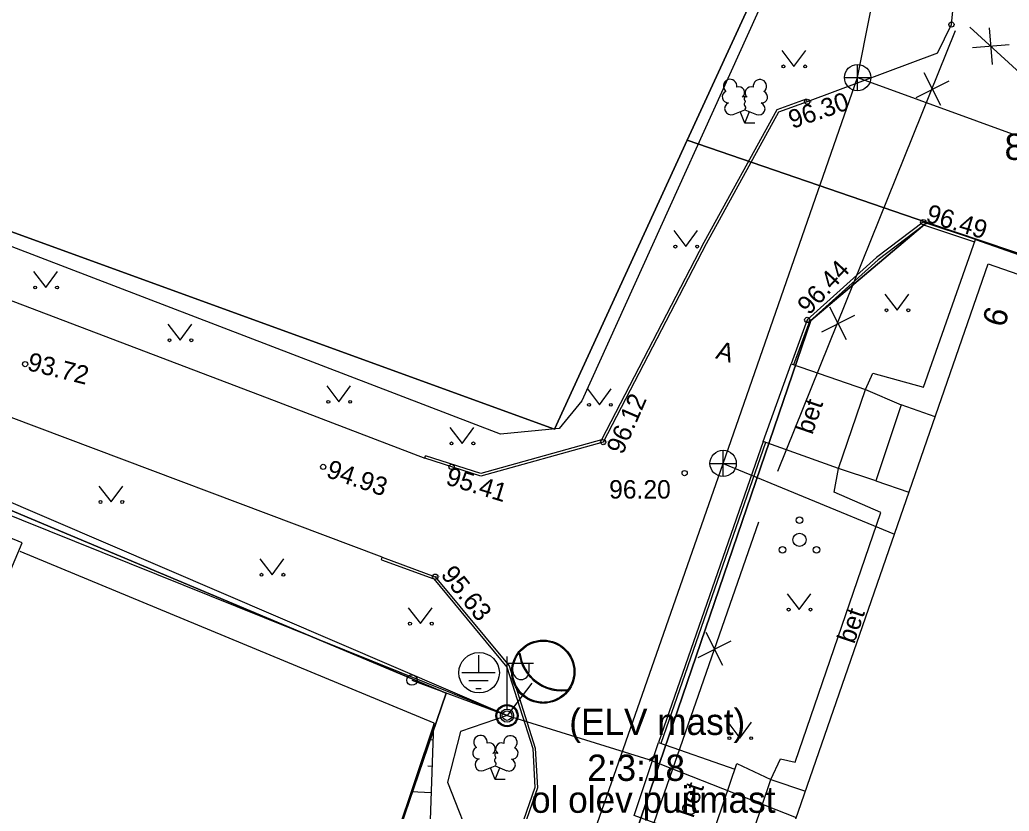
# Model space of a CAD drawing. Extents: x 657213 to 661756, y 6456433 to 6460219.
# Drawn here: x 658518.04 to 658555.65, y 6457862.99 to 6457893.07 of the extents above; entities that cross this region are included whole.
import ezdxf

# ---------------------------------------------------------------- set-up
doc = ezdxf.new("R2010")
doc.units = 0
for name, color, linetype in [('_EST MASTI INFO', 7, 'Continuous'), ('_EST_PROJ VALGUSTI_OL_OLEVAL_MASTIL', 7, 'Continuous'), ('_EST_PROJ_MAAKAABEL', 7, 'Continuous'), ('_EST_PROJ_MAANDUS', 7, 'Continuous'), ('_EST_PROJ_OHULIIN', 7, 'Continuous'), ('AED', 7, 'Continuous'), ('HALJASTUS', 7, 'Continuous'), ('HOONE', 7, 'Continuous'), ('KKAEV', 7, 'Continuous'), ('KORGUS-EH2000', 7, 'Continuous'), ('KTRASS', 7, 'Continuous'), ('MOOTKORG-EH2000', 7, 'Continuous'), ('MOOTMPUNKT', 7, 'Continuous'), ('MOOTNR', 7, 'Continuous'), ('MPKAABEL', 7, 'Continuous'), ('MPOHULIIN', 7, 'Continuous'), ('PIIR', 7, 'Continuous'), ('POST', 7, 'Continuous'), ('PUU', 7, 'Continuous'), ('RELJEEF', 7, 'Continuous'), ('TEE', 7, 'Continuous')]:
    doc.layers.add(name, color=color, linetype=linetype)

# ---------------------------------------------------------------- blocks, each defined once
blk = doc.blocks.new('MAANDU')
at = {"layer": 'MPKAABEL'}
for points in [[(0, 0), (0, -0.6782)], [(0.6359, -0.6782), (-0.6359, -0.6782)], [(0.3679, -0.9782), (-0.3679, -0.9782)], [(0.1, -1.2782), (-0.1, -1.2782)]]:
    blk.add_lwpolyline(points, dxfattribs=at)

msp = doc.modelspace()

# ---------------------------------------------------------------- linework, layer by layer
at = {"layer": '_EST_PROJ VALGUSTI_OL_OLEVAL_MASTIL'}
msp.add_line((658537.508, 6457867.857), (658536.56, 6457866.622), dxfattribs=at)
msp.add_lwpolyline([(658537.021, 6457868.951), (658537.042, 6457868.842), (658537.069, 6457868.741), (658537.085, 6457868.69), (658537.126, 6457868.575), (658537.17, 6457868.475), (658537.233, 6457868.361), (658537.297, 6457868.265), (658537.373, 6457868.165), (658537.462, 6457868.069), (658537.555, 6457867.973), (658537.687, 6457867.87), (658537.804, 6457867.793), (658537.922, 6457867.73), (658538.055, 6457867.675), (658538.264, 6457867.606), (658538.436, 6457867.577), (658538.629, 6457867.566), (658538.783, 6457867.576), (658538.855, 6457867.577), (658538.777, 6457867.487), (658538.716, 6457867.427), (658538.647, 6457867.37), (658538.58, 6457867.32), (658538.491, 6457867.269), (658538.429, 6457867.237), (658538.37, 6457867.212), (658538.332, 6457867.197), (658538.311, 6457867.19), (658538.263, 6457867.174), (658538.223, 6457867.164), (658538.202, 6457867.158), (658538.163, 6457867.149), (658538.113, 6457867.14), (658538.087, 6457867.137), (658538.051, 6457867.133), (658538.019, 6457867.13), (658537.989, 6457867.128), (658537.971, 6457867.127), (658537.968, 6457867.127), (658537.921, 6457867.127), (658537.889, 6457867.128), (658537.859, 6457867.13), (658537.84, 6457867.131), (658537.828, 6457867.132), (658537.794, 6457867.136), (658537.757, 6457867.141), (658537.727, 6457867.146), (658537.688, 6457867.155), (658537.656, 6457867.162), (658537.578, 6457867.183), (658537.553, 6457867.192), (658537.513, 6457867.208), (658537.431, 6457867.244), (658537.331, 6457867.299), (658537.227, 6457867.37), (658537.132, 6457867.45), (658537.045, 6457867.544), (658536.968, 6457867.647), (658536.897, 6457867.771), (658536.845, 6457867.889), (658536.809, 6457868.013), (658536.782, 6457868.154), (658536.775, 6457868.292), (658536.78, 6457868.413), (658536.794, 6457868.519), (658536.824, 6457868.636), (658536.867, 6457868.75), (658536.912, 6457868.846), (658536.959, 6457868.928), (658537.001, 6457868.984), (658537.009, 6457868.994)], close=True, dxfattribs=at)
for centre, radius in [((658537.937, 6457868.291), 1.2), ((658537.937, 6457868.291), 1.164), ((658536.56, 6457866.622), 0.42), ((658536.56, 6457866.622), 0.384), ((658536.56, 6457866.622), 0.18)]:
    msp.add_circle(centre, radius, dxfattribs=at)
for radius, start, end in [(1.632, 188.8123, 276.1834), (1.596, 187.5439, 277.4518)]:
    msp.add_arc((658538.635, 6457869.2), radius, start, end, dxfattribs=at)
at = {"layer": '_EST_PROJ_MAAKAABEL'}
msp.add_lwpolyline([(658536.56, 6457866.622), (658534.797, 6457866.013), (658534.298, 6457864.098), (658535.318, 6457861.485), (658530.226, 6457846.601), (658530.876, 6457848.492), (658519.604, 6457815.683), (658525.948, 6457812.893), (658523.725, 6457794.984), (658524.937, 6457793.674), (658532.402, 6457790.639), (658545.199, 6457786.213), (658551.086, 6457803.237), (658557.068, 6457820.537), (658549.656, 6457823.235)], dxfattribs=at)
at = {"layer": '_EST_PROJ_MAANDUS'}
msp.add_circle((658535.498, 6457868.254), 0.771, dxfattribs=at)
at = {"layer": '_EST_PROJ_OHULIIN'}
msp.add_lwpolyline([(658536.56, 6457866.622), (658512.686, 6457876.878), (658488.368, 6457886.019)], dxfattribs=at)
at = {"layer": 'AED'}
for points in [[(658547.703, 6457896.92), (658539.406, 6457878.584), (658538.541, 6457877.536), (658536.307, 6457877.315), (658494.565, 6457893.33), (658493.191, 6457896.64), (658497.716, 6457910.128), (658498.248, 6457909.946)], [(658533.797, 6457866.34), (658518.054, 6457872.867)], [(658533.797, 6457866.34), (658520.03, 6457825.301)]]:
    msp.add_lwpolyline(points, dxfattribs=at)
at = {"layer": 'HALJASTUS'}
for p, q in [((658547.001, 6457891.905), (658547.464, 6457891.299)), ((658547.464, 6457891.299), (658547.91, 6457891.905)), ((658542.895, 6457885.056), (658543.358, 6457884.45)), ((658543.358, 6457884.45), (658543.804, 6457885.056)), ((658518.566, 6457883.5), (658519.03, 6457882.894)), ((658519.03, 6457882.894), (658519.475, 6457883.5)), ((658550.92, 6457882.636), (658551.383, 6457882.03)), ((658551.383, 6457882.03), (658551.829, 6457882.636)), ((658523.671, 6457881.498), (658524.135, 6457880.891)), ((658524.135, 6457880.891), (658524.58, 6457881.498)), ((658529.707, 6457879.157), (658530.17, 6457878.55)), ((658530.17, 6457878.55), (658530.616, 6457879.157)), ((658539.614, 6457879.042), (658540.077, 6457878.435)), ((658540.077, 6457878.435), (658540.523, 6457879.042)), ((658534.389, 6457877.578), (658534.852, 6457876.971)), ((658534.852, 6457876.971), (658535.298, 6457877.578)), ((658521.048, 6457875.35), (658521.512, 6457874.743)), ((658521.512, 6457874.743), (658521.957, 6457875.35)), ((658527.168, 6457872.586), (658527.632, 6457871.979)), ((658527.632, 6457871.979), (658528.077, 6457872.586)), ((658547.201, 6457871.257), (658547.665, 6457870.651)), ((658547.665, 6457870.651), (658548.11, 6457871.257)), ((658532.809, 6457870.724), (658533.273, 6457870.118)), ((658533.273, 6457870.118), (658533.718, 6457870.724)), ((658544.948, 6457866.37), (658545.412, 6457865.764)), ((658545.412, 6457865.764), (658545.857, 6457866.37))]:
    msp.add_line(p, q, dxfattribs=at)
for centre, radius in [((658547.063, 6457891.299), 0.055), ((658547.892, 6457891.299), 0.055), ((658542.957, 6457884.45), 0.055), ((658543.786, 6457884.45), 0.055), ((658518.629, 6457882.894), 0.055), ((658519.458, 6457882.894), 0.055), ((658550.982, 6457882.03), 0.055), ((658551.811, 6457882.03), 0.055), ((658523.734, 6457880.891), 0.055), ((658524.562, 6457880.891), 0.055), ((658529.769, 6457878.55), 0.055), ((658530.598, 6457878.55), 0.055), ((658539.676, 6457878.435), 0.055), ((658540.505, 6457878.435), 0.055), ((658534.451, 6457876.971), 0.055), ((658535.28, 6457876.971), 0.055), ((658521.111, 6457874.743), 0.055), ((658521.939, 6457874.743), 0.055), ((658547.675, 6457874.053), 0.125), ((658547.675, 6457873.303), 0.25), ((658547.025, 6457872.928), 0.125), ((658548.325, 6457872.928), 0.125), ((658527.231, 6457871.979), 0.055), ((658528.06, 6457871.979), 0.055), ((658547.263, 6457870.651), 0.055), ((658548.092, 6457870.651), 0.055), ((658532.872, 6457870.118), 0.055), ((658533.7, 6457870.118), 0.055), ((658545.011, 6457865.764), 0.055), ((658545.84, 6457865.764), 0.055)]:
    msp.add_circle(centre, radius, dxfattribs=at)
at = {"layer": 'HOONE'}
for points in [[(658517.702, 6457872.16), (658518.138, 6457873.186), (658492.41, 6457883.84), (658490.67, 6457879.92), (658491.769, 6457879.432)], [(658548.092, 6457834.87), (658538.99, 6457838.02), (658554.842, 6457883.8), (658563.982, 6457880.62), (658548.092, 6457834.87)], [(658550.572, 6457875.55), (658549.157, 6457876.02), (658550.183, 6457879.02), (658551.536, 6457878.43)], [(658552.827, 6457877.981), (658551.536, 6457878.43), (658550.572, 6457875.55), (658551.833, 6457875.111)], [(658545.629, 6457861.34), (658544.267, 6457861.77), (658545.289, 6457864.8), (658546.592, 6457864.2)], [(658546.911, 6457860.894), (658545.629, 6457861.34), (658546.592, 6457864.2), (658547.898, 6457863.746)]]:
    msp.add_lwpolyline(points, dxfattribs=at)
at = {"layer": 'KKAEV'}
for p, q in [((658549.883, 6457890.375), (658549.883, 6457891.375)), ((658549.383, 6457890.875), (658550.383, 6457890.875)), ((658544.773, 6457875.709), (658544.773, 6457876.709)), ((658544.273, 6457876.209), (658545.273, 6457876.209))]:
    msp.add_line(p, q, dxfattribs=at)
for centre in [(658549.883, 6457890.875), (658544.773, 6457876.209)]:
    msp.add_circle(centre, 0.5, dxfattribs=at)
at = {"layer": 'KORGUS-EH2000'}
for centre in [(658553.45, 6457892.891), (658547.966, 6457889.954), (658552.38, 6457885.381), (658547.969, 6457881.662), (658518.246, 6457879.984), (658540.216, 6457877.018), (658529.575, 6457876.078), (658534.455, 6457876.078), (658543.31, 6457875.841), (658533.834, 6457871.902)]:
    msp.add_circle(centre, 0.1, dxfattribs=at)
at = {"layer": 'KTRASS'}
for p, q in [((658554.887, 6457892.769), (658555, 6457891.374)), ((658554.246, 6457892.016), (658555.641, 6457892.128)), ((658553.049, 6457889.808), (658552.416, 6457891.056)), ((658552.108, 6457890.116), (658553.357, 6457890.749)), ((658549.465, 6457880.901), (658548.832, 6457882.149)), ((658548.524, 6457881.208), (658549.773, 6457881.841)), ((658544.773, 6457876.209), (658551.284, 6457873.523)), ((658544.767, 6457868.528), (658544.134, 6457869.776)), ((658543.826, 6457868.836), (658545.075, 6457869.468))]:
    msp.add_line(p, q, dxfattribs=at)
for points in [[(658549.883, 6457890.875), (658554.126, 6457912.233)], [(658546.857, 6457875.913), (658553.598, 6457892.666)], [(658554.154, 6457892.793), (658572.409, 6457876.101)], [(658544.773, 6457876.209), (658549.883, 6457890.875)], [(658549.883, 6457890.875), (658572.767, 6457882.537)], [(658539.633, 6457861.5), (658544.773, 6457876.209)], [(658541.355, 6457860.268), (658546.134, 6457873.985)]]:
    msp.add_lwpolyline(points, dxfattribs=at)
at = {"layer": 'MOOTMPUNKT'}
for centre in [(658547.966, 6457889.954), (658552.38, 6457885.381), (658547.969, 6457881.662), (658540.216, 6457877.018), (658534.455, 6457876.078), (658533.834, 6457871.902)]:
    msp.add_circle(centre, 0.1, dxfattribs=at)
at = {"layer": 'MPKAABEL'}
msp.add_lwpolyline([(658536.56, 6457866.622), (658541.952, 6457864.95), (658547.552, 6457862.748)], dxfattribs=at)
at = {"layer": 'MPOHULIIN'}
msp.add_lwpolyline([(658536.56, 6457866.622), (658488.368, 6457886.019)], dxfattribs=at)
at = {"layer": 'PIIR'}
for points in [[(658567.37, 6457853.73), (658575.12, 6457879.5), (658587.26, 6457915.49), (658593.53, 6457932.08), (658600.28, 6457933.08), (658639.2, 6457925.99), (658635.94, 6457932.59), (658593.34, 6457939.18), (658586.97, 6457937.43), (658556.54, 6457978.97), (658538.29, 6457969.85), (658523.64, 6457968.25), (658516.47, 6457970.3), (658502.92, 6457926.54), (658515.57, 6457922.28), (658550.37, 6457907.9), (658550.62, 6457904.16), (658543.41, 6457888.49), (658552.51, 6457885.36), (658566.41, 6457880.68), (658549.76, 6457832.62)], [(658533.3, 6457838.29), (658548.1, 6457881.64), (658552.51, 6457885.36), (658543.41, 6457888.49), (658538.36, 6457877.51), (658497.62, 6457892.32), (658494.34, 6457894.09), (658493.17, 6457896.71), (658489.3, 6457886.36), (658534.25, 6457867.47), (658519.9, 6457825.45)]]:
    msp.add_lwpolyline(points, dxfattribs=at)
for points in [[(658550.62, 6457904.16), (658550.37, 6457907.9), (658515.57, 6457922.28), (658502.92, 6457926.54), (658500.61, 6457919.22), (658497.63, 6457910.3), (658493.17, 6457896.71), (658494.34, 6457894.09), (658497.62, 6457892.32), (658538.36, 6457877.51), (658543.41, 6457888.49)], [(658534.25, 6457867.47), (658489.3, 6457886.36), (658475.86, 6457844.8), (658497.38, 6457835.67), (658512.98, 6457828.73), (658516.08, 6457827.24), (658519.9, 6457825.45)], [(658552.51, 6457885.36), (658548.1, 6457881.64), (658533.3, 6457838.29), (658549.76, 6457832.62), (658566.41, 6457880.68)]]:
    msp.add_lwpolyline(points, close=True, dxfattribs=at)
at = {"layer": 'POST'}
for p, q in [((658536.56, 6457866.872), (658536.56, 6457868.872)), ((658536.56, 6457868.622), (658537.56, 6457868.622)), ((658536.787, 6457868.301), (658536.787, 6457868.622)), ((658537.399, 6457868.301), (658537.399, 6457868.622)), ((658532.947, 6457867.974), (658536.56, 6457866.622))]:
    msp.add_line(p, q, dxfattribs=at)
for centre, radius in [((658532.947, 6457867.974), 0.2), ((658536.56, 6457866.622), 0.25)]:
    msp.add_circle(centre, radius, dxfattribs=at)
msp.add_arc((658537.093, 6457868.301), 0.306, 180, 0, dxfattribs=at)
at = {"layer": 'PUU'}
for p, q in [((658545.153, 6457889.475), (658545.598, 6457889.65)), ((658545.593, 6457889.14), (658545.418, 6457889.58)), ((658545.593, 6457889.14), (658545.773, 6457889.58)), ((658545.598, 6457889.65), (658546.038, 6457889.47)), ((658545.973, 6457889.14), (658545.593, 6457889.14)), ((658535.669, 6457864.535), (658536.114, 6457864.71)), ((658536.114, 6457864.71), (658536.554, 6457864.53)), ((658536.109, 6457864.2), (658535.934, 6457864.64)), ((658536.109, 6457864.2), (658536.289, 6457864.64)), ((658536.489, 6457864.2), (658536.109, 6457864.2))]:
    msp.add_line(p, q, dxfattribs=at)
for points in [[(658545.598, 6457890.145), (658545.578, 6457890.07), (658545.578, 6457890.05), (658545.588, 6457890.02), (658545.608, 6457889.985), (658545.613, 6457889.965), (658545.598, 6457889.93), (658545.573, 6457889.88), (658545.568, 6457889.855), (658545.573, 6457889.84), (658545.583, 6457889.81), (658545.618, 6457889.75), (658545.623, 6457889.73), (658545.618, 6457889.71), (658545.603, 6457889.675), (658545.598, 6457889.65)], [(658536.114, 6457865.205), (658536.094, 6457865.13), (658536.094, 6457865.11), (658536.104, 6457865.08), (658536.124, 6457865.045), (658536.129, 6457865.025), (658536.114, 6457864.99), (658536.089, 6457864.94), (658536.084, 6457864.915), (658536.089, 6457864.9), (658536.099, 6457864.87), (658536.134, 6457864.81), (658536.139, 6457864.79), (658536.134, 6457864.77), (658536.119, 6457864.735), (658536.114, 6457864.71)]]:
    msp.add_lwpolyline(points, dxfattribs=at)
for centre, radius, start, end in [((658545.036, 6457890.554), 0.256, 111.5027, 232.5173), ((658545.036, 6457890.554), 0.256, 350.4856, 111.5002), ((658546.172, 6457890.545), 0.256, 67.6168, 188.6314), ((658546.172, 6457890.545), 0.256, 306.5997, 67.6143), ((658544.962, 6457890.143), 0.224, 111.4304, 274.4987), ((658545.37, 6457890.304), 0.224, 308.5041, 111.5725), ((658545.833, 6457890.299), 0.225, 67.7016, 230.5126), ((658546.239, 6457890.133), 0.224, 264.6183, 67.6866), ((658545.066, 6457889.698), 0.237, 111.5014, 291.5004), ((658545.597, 6457889.907), 0.237, 66.7655, 111.5015), ((658546.128, 6457889.69), 0.237, 247.6166, 67.6155), ((658535.552, 6457865.614), 0.256, 111.5027, 232.5173), ((658535.552, 6457865.614), 0.256, 350.4856, 111.5002), ((658536.688, 6457865.605), 0.256, 67.6168, 188.6314), ((658536.688, 6457865.605), 0.256, 306.5997, 67.6143), ((658535.887, 6457865.364), 0.224, 308.5041, 111.5725), ((658536.35, 6457865.359), 0.225, 67.7016, 230.5126), ((658535.478, 6457865.203), 0.224, 111.4304, 274.4987), ((658536.113, 6457864.967), 0.237, 66.7655, 111.5015), ((658536.755, 6457865.193), 0.224, 264.6183, 67.6866), ((658535.583, 6457864.758), 0.237, 111.5014, 291.5004), ((658536.644, 6457864.75), 0.237, 247.6166, 67.6155)]:
    msp.add_arc(centre, radius, start, end, dxfattribs=at)
at = {"layer": 'RELJEEF'}
for points in [[(658525.213, 6457835.1), (658530.616, 6457850.17), (658533.522, 6457859.01), (658533.778, 6457866.3)], [(658533.757, 6457865.691), (658533.574, 6457865.698)], [(658533.722, 6457864.692), (658533.553, 6457864.698)], [(658533.686, 6457863.692), (658532.904, 6457863.72)]]:
    msp.add_lwpolyline(points, dxfattribs=at)
at = {"layer": 'TEE'}
for p, q in [((658517.514, 6457882.472), (658527.45, 6457878.708)), ((658527.45, 6457878.708), (658533.433, 6457876.404))]:
    msp.add_line(p, q, dxfattribs=at)
for points in [[(658552.915, 6457891.8), (658553.45, 6457892.891), (658553.941, 6457897.96)], [(658552.915, 6457891.8), (658547.966, 6457889.954)], [(658547.932, 6457890.048), (658547.966, 6457889.954), (658546.879, 6457889.563), (658544.131, 6457884.56), (658540.216, 6457877.018), (658535.567, 6457875.724), (658533.433, 6457876.404), (658533.463, 6457876.499)], [(658547.932, 6457890.048), (658546.809, 6457889.644), (658544.043, 6457884.607), (658540.147, 6457877.103), (658535.569, 6457875.828), (658533.463, 6457876.499)], [(658531.82, 6457872.64), (658517.611, 6457877.997), (658502.667, 6457883.732), (658495.623, 6457886.317), (658492.02, 6457887.868), (658490.42, 6457888.482), (658489.273, 6457888.579), (658488.288, 6457888.078), (658487.82, 6457887.37), (658486.866, 6457884.136), (658486.527, 6457882.133), (658486.785, 6457881.244), (658488.263, 6457880.158)], [(658554.37, 6457884.72), (658552.38, 6457885.381), (658550.604, 6457884.03), (658547.969, 6457881.662), (658547.356, 6457879.99)], [(658554.338, 6457884.625), (658552.399, 6457885.269), (658550.668, 6457883.953), (658548.054, 6457881.604), (658547.45, 6457879.956)], [(658550.183, 6457879.02), (658550.462, 6457879.64), (658552.392, 6457879.11), (658554.37, 6457884.72), (658564.823, 6457881.05), (658552.677, 6457845.94), (658548.61, 6457834.094), (658538.144, 6457837.77), (658541.018, 6457846.096)], [(658549.157, 6457876.02), (658546.29, 6457877.04), (658547.356, 6457879.99), (658550.183, 6457879.02)], [(658546.29, 6457877.04), (658542.316, 6457865.6)], [(658546.384, 6457877.007), (658542.41, 6457865.567)], [(658547.512, 6457864.85), (658550.768, 6457874.34), (658548.991, 6457875.12), (658549.157, 6457876.02)], [(658531.786, 6457872.546), (658531.82, 6457872.64), (658533.834, 6457871.902), (658536.643, 6457868.51), (658537.635, 6457865.39), (658537.722, 6457863.88), (658534.503, 6457854.62), (658531.754, 6457846.85), (658531.66, 6457846.883)], [(658531.786, 6457872.546), (658533.774, 6457871.817), (658536.554, 6457868.461), (658537.536, 6457865.372), (658537.621, 6457863.894), (658534.409, 6457854.653), (658531.66, 6457846.883)], [(658544.267, 6457861.77), (658541.392, 6457862.82), (658542.316, 6457865.6), (658545.223, 6457864.59)], [(658546.592, 6457864.2), (658546.949, 6457864.98), (658547.512, 6457864.85)]]:
    msp.add_lwpolyline(points, dxfattribs=at)

# ---------------------------------------------------------------- block references
at = {"layer": '_EST_PROJ_MAANDUS'}
msp.add_blockref('MAANDU', (658535.478, 6457868.922), dxfattribs=at)

# ---------------------------------------------------------------- texts
at = {"layer": '_EST MASTI INFO'}
for s, p in [(' 8m/1m 5°/30W', (658555.098, 6457887.746)), ('(ELV mast)', (658538.925, 6457865.887)), ('2:3:18', (658539.607, 6457864.141)), ('ol olev puitmast', (658537.472, 6457862.928))]:
    msp.add_text(s, height=1, dxfattribs=at).set_placement(p)
at = {"layer": 'HOONE'}
msp.add_text('6', height=0.9, rotation=72.9054, dxfattribs=at).set_placement((658555.459, 6457881.339))
at = {"layer": 'KORGUS-EH2000'}
for s, rotation, p in [('96.30', 19.0256, (658547.403, 6457888.92)), ('96.49', 343.0203, (658552.438, 6457885.408)), ('96.44', 47.237, (658548.038, 6457881.817)), (' 93.72 ', 345.9455, (658518.036, 6457879.827)), ('96.12', 66.6055, (658540.954, 6457876.512)), (' 94.93 ', 341.233, (658529.403, 6457875.787)), ('95.41', 342.8597, (658534.191, 6457875.422)), ('95.63', 308.9498, (658534.012, 6457871.972))]:
    msp.add_text(s, height=0.7, rotation=rotation, dxfattribs=at).set_placement(p)
msp.add_text(' 96.20 ', height=0.7, dxfattribs=at).set_placement((658540.181, 6457874.874))
at = {"layer": 'MOOTKORG-EH2000'}
for s, p in [('96.30', (658547.966, 6457889.929)), ('96.49', (658552.38, 6457885.356)), ('96.44', (658547.969, 6457881.637)), ('96.12', (658540.216, 6457876.993)), ('95.41', (658534.455, 6457876.053)), ('95.63', (658533.834, 6457871.877))]:
    msp.add_text(s, height=0.05, dxfattribs=at).set_placement(p)
at = {"layer": 'MOOTNR'}
for s, p in [('328', (658547.966, 6457889.854)), ('326', (658552.38, 6457885.281)), ('327', (658547.969, 6457881.562)), ('329', (658540.216, 6457876.918)), ('331', (658534.455, 6457875.978)), ('330', (658533.834, 6457871.802))]:
    msp.add_text(s, height=0.05, dxfattribs=at).set_placement(p)
at = {"layer": 'TEE'}
for s, rotation, p in [('A', 343.3851, (658544.457, 6457880.21)), ('bet', 71.2749, (658548.165, 6457877.275)), ('bet', 71.2749, (658549.751, 6457869.32)), ('bet', 71.2749, (658543.638, 6457862.703))]:
    msp.add_text(s, height=0.7, rotation=rotation, dxfattribs=at).set_placement(p)

doc.saveas('drawing.dxf')
